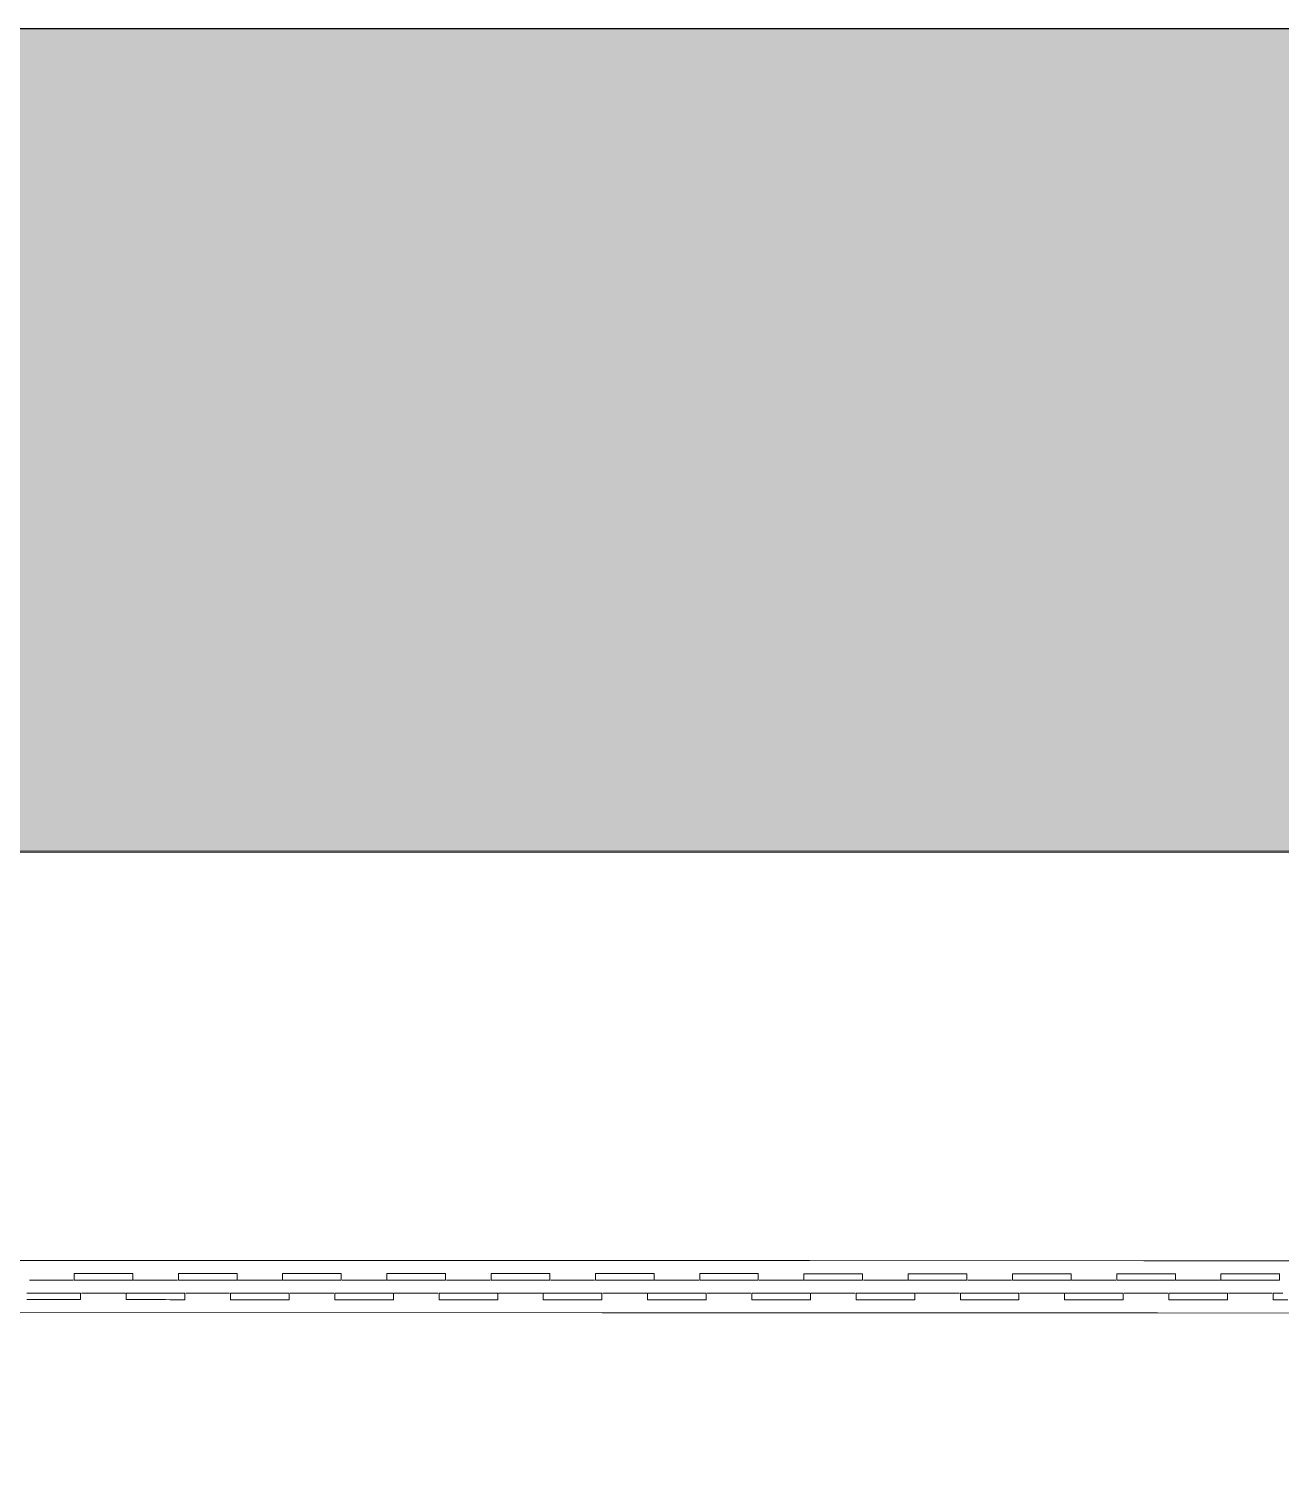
# Model space of a CAD drawing. Header units: millimetres. Extents: x -31757 to 121236, y -27283 to 63658.
# Drawn here: x 57464 to 60344, y 55469 to 58800 of the extents above; entities that cross this region are included whole.
import ezdxf

# ---------------------------------------------------------------- set-up
doc = ezdxf.new("R2010")
doc.units = ezdxf.units.MM
for name, color, linetype, lineweight in [('10_見えがかり', 7, 'Continuous', 13), ('30_敷地・外構', 8, 'Continuous', 9), ('90_図枠', 7, 'Continuous', 25)]:
    doc.layers.add(name, color=color, linetype=linetype, lineweight=lineweight)

msp = doc.modelspace()

# ---------------------------------------------------------------- hatches: boundary and pattern name
at = {"layer": '30_敷地・外構'}
for points in [[(76236.6, 56905.6), (43236.8, 56910.4), (13241.4, 12903.7), (13241.5, 12688.5), (8535.1, 3142.9), (7508, 600), (600, 600), (600, 6600.3), (3132, 6878.3), (4650.8, 9732.8), (7845.9, 15113.4), (9591.3, 17889.1), (15132, 25269.1), (23700.5, 36198.6), (24022, 37245.9), (24920.3, 38563.7), (24512, 38842), (24533, 38910.6), (22109.3, 41084.3), (34079.5, 57231.7), (31966.4, 58800), (76236.9, 58800)], [(13241.4, 12903.7), (13242.1, 906.9), (600, 907.7), (600, 58800), (83500, 58800), (83500, 902.5), (76239.5, 903), (76242.6, 56905.6), (43236.8, 56910.4)]]:
    msp.add_hatch(color=8, dxfattribs=at).paths.add_polyline_path(points)

# ---------------------------------------------------------------- linework, layer by layer
at = {"layer": '10_見えがかり'}
for points in [[(54642.6, 56279), (54642.6, 56357.4), (54642.6, 56514), (54642.7, 56670.7), (54642.7, 56749), (54642.7, 56827.4), (54642.7, 56905.7), (55412.3, 56905.6), (56182, 56905.5), (56951.6, 56905.4), (57721.2, 56905.3), (58490.9, 56905.1), (59260.5, 56905), (60030.2, 56904.9), (60799.8, 56904.8)], [(60799.7, 55964.8), (60030, 55964.9), (59260.4, 55965), (58490.8, 55965.1), (57721.1, 55965.3), (56951.5, 55965.4), (56181.8, 55965.5), (55412.2, 55965.6), (54642.6, 55965.7), (54642.6, 56200.7), (54642.6, 56279)], [(57567.8, 55927.8), (57567.8, 55929), (57567.8, 55932.8), (57567.8, 55934), (57567.8, 55935.3), (57579, 55935.3), (57601.5, 55935.3), (57612.8, 55935.3), (57624, 55935.3), (57635.3, 55935.3), (57657.8, 55935.3), (57669, 55935.3), (57680.3, 55935.3), (57691.5, 55935.3), (57702.8, 55935.3), (57702.8, 55934), (57702.8, 55931.5), (57702.8, 55929), (57702.8, 55927.8), (57702.8, 55926.5), (57702.8, 55925.3), (57702.8, 55924), (57702.8, 55922.8), (57702.8, 55920.3), (57691.5, 55920.3), (57680.3, 55920.3), (57669, 55920.3), (57657.8, 55920.3), (57646.5, 55920.3), (57635.3, 55920.3), (57624, 55920.3), (57612.8, 55920.3), (57601.5, 55920.3), (57590.3, 55920.3), (57579, 55920.3), (57567.8, 55920.3), (57567.8, 55921.5), (57567.8, 55922.8), (57567.8, 55924), (57567.8, 55925.3), (57567.8, 55926.5), (57567.8, 55927.8)], [(57807.8, 55930.2), (57807.8, 55931.5), (57807.8, 55932.7), (57807.8, 55934), (57807.8, 55935.2), (57819, 55935.2), (57830.3, 55935.2), (57841.5, 55935.2), (57852.8, 55935.2), (57864, 55935.2), (57897.8, 55935.2), (57909, 55935.2), (57920.3, 55935.2), (57931.5, 55935.2), (57942.8, 55935.2), (57942.8, 55934), (57942.8, 55932.7), (57942.8, 55929), (57942.8, 55926.5), (57942.8, 55924), (57942.8, 55922.7), (57942.8, 55921.5), (57942.8, 55920.2), (57931.5, 55920.2), (57920.3, 55920.2), (57909, 55920.2), (57897.8, 55920.2), (57886.5, 55920.2), (57875.3, 55920.2), (57864, 55920.2), (57852.8, 55920.2), (57841.5, 55920.2), (57830.3, 55920.2), (57819, 55920.2), (57807.8, 55920.2), (57807.8, 55921.5), (57807.8, 55922.7), (57807.8, 55924), (57807.8, 55925.2), (57807.8, 55930.2)], [(58047.8, 55929), (58047.8, 55930.2), (58047.8, 55931.5), (58047.8, 55932.7), (58047.8, 55935.2), (58070.3, 55935.2), (58092.8, 55935.2), (58115.3, 55935.2), (58126.5, 55935.2), (58149, 55935.2), (58171.5, 55935.2), (58182.8, 55935.2), (58182.8, 55933.9), (58182.8, 55932.7), (58182.8, 55930.2), (58182.8, 55928.9), (58182.8, 55925.2), (58182.8, 55923.9), (58182.8, 55921.4), (58182.8, 55920.2), (58160.3, 55920.2), (58137.8, 55920.2), (58126.5, 55920.2), (58115.3, 55920.2), (58104, 55920.2), (58092.8, 55920.2), (58081.5, 55920.2), (58070.3, 55920.2), (58059, 55920.2), (58047.8, 55920.2), (58047.8, 55924), (58047.8, 55925.2), (58047.8, 55929)], [(58287.8, 55920.2), (58287.8, 55922.7), (58287.8, 55935.2), (58299, 55935.2), (58321.5, 55935.2), (58332.8, 55935.2), (58355.3, 55935.2), (58377.8, 55935.2), (58400.3, 55935.2), (58422.8, 55935.2), (58422.8, 55932.7), (58422.8, 55931.4), (58422.8, 55928.9), (58422.8, 55927.7), (58422.8, 55923.9), (58422.8, 55922.7), (58422.8, 55921.4), (58422.8, 55920.2), (58411.5, 55920.2), (58400.3, 55920.2), (58377.8, 55920.2), (58355.3, 55920.2), (58344, 55920.2), (58332.8, 55920.2), (58321.5, 55920.2), (58310.3, 55920.2), (58299, 55920.2), (58287.8, 55920.2)], [(58527.8, 55920.1), (58527.8, 55922.6), (58527.8, 55923.9), (58527.8, 55926.4), (58527.8, 55928.9), (58527.8, 55931.4), (58527.8, 55932.6), (58527.8, 55933.9), (58527.8, 55935.1), (58539, 55935.1), (58550.3, 55935.1), (58561.5, 55935.1), (58572.8, 55935.1), (58584, 55935.1), (58595.3, 55935.1), (58617.8, 55935.1), (58629, 55935.1), (58651.5, 55935.1), (58662.8, 55935.1), (58662.8, 55933.9), (58662.8, 55932.6), (58662.8, 55931.4), (58662.8, 55930.1), (58662.8, 55928.9), (58662.8, 55926.4), (58662.8, 55925.1), (58662.8, 55922.6), (58662.8, 55920.1), (58651.5, 55920.1), (58640.3, 55920.1), (58629, 55920.1), (58617.8, 55920.1), (58595.3, 55920.1), (58572.8, 55920.1), (58561.5, 55920.1), (58550.3, 55920.1), (58539, 55920.1), (58527.8, 55920.1)], [(58767.8, 55920.1), (58767.8, 55922.6), (58767.8, 55923.9), (58767.8, 55926.4), (58767.8, 55930.1), (58767.8, 55931.4), (58767.8, 55932.6), (58767.8, 55933.9), (58767.8, 55935.1), (58779, 55935.1), (58801.5, 55935.1), (58812.8, 55935.1), (58824, 55935.1), (58835.3, 55935.1), (58846.5, 55935.1), (58869, 55935.1), (58880.3, 55935.1), (58891.5, 55935.1), (58902.8, 55935.1), (58902.8, 55933.8), (58902.8, 55932.6), (58902.8, 55931.3), (58902.8, 55928.8), (58902.8, 55927.6), (58902.8, 55926.3), (58902.8, 55923.8), (58902.8, 55922.6), (58902.8, 55921.3), (58902.8, 55920.1), (58891.5, 55920.1), (58869, 55920.1), (58846.5, 55920.1), (58835.3, 55920.1), (58824, 55920.1), (58812.8, 55920.1), (58801.5, 55920.1), (58790.3, 55920.1), (58767.8, 55920.1)], [(59007.8, 55920.1), (59007.8, 55922.6), (59007.8, 55923.8), (59007.8, 55925.1), (59007.8, 55926.3), (59007.8, 55928.8), (59007.8, 55930.1), (59007.8, 55931.3), (59007.8, 55932.6), (59007.8, 55933.8), (59007.8, 55935.1), (59019, 55935.1), (59030.3, 55935.1), (59041.5, 55935.1), (59052.8, 55935.1), (59064, 55935.1), (59086.5, 55935.1), (59097.8, 55935.1), (59109, 55935.1), (59120.3, 55935.1), (59131.5, 55935.1), (59142.8, 55935.1), (59142.8, 55932.6), (59142.8, 55928.8), (59142.8, 55926.3), (59142.8, 55925.1), (59142.8, 55923.8), (59142.8, 55922.6), (59142.8, 55920.1), (59131.5, 55920.1), (59097.8, 55920.1), (59086.5, 55920.1), (59075.3, 55920.1), (59064, 55920.1), (59052.8, 55920.1), (59019, 55920.1), (59007.8, 55920.1)], [(59247.8, 55928.8), (59247.8, 55930), (59247.8, 55931.3), (59247.8, 55932.5), (59247.8, 55933.8), (59247.8, 55935), (59259, 55935), (59270.3, 55935), (59281.5, 55935), (59292.8, 55935), (59304, 55935), (59326.5, 55935), (59337.8, 55935), (59349, 55935), (59371.5, 55935), (59382.8, 55935), (59382.8, 55932.5), (59382.8, 55931.3), (59382.8, 55928.8), (59382.8, 55927.5), (59382.8, 55923.8), (59382.8, 55922.5), (59382.8, 55920), (59371.5, 55920), (59360.3, 55920), (59349, 55920), (59337.8, 55920), (59315.3, 55920), (59304, 55920), (59292.8, 55920), (59281.5, 55920), (59259, 55920), (59247.8, 55920), (59247.8, 55921.3), (59247.8, 55922.5), (59247.8, 55923.8), (59247.8, 55928.8)], [(59487.8, 55927.5), (59487.8, 55930), (59487.8, 55931.3), (59487.8, 55932.5), (59487.8, 55933.8), (59487.8, 55935), (59499, 55935), (59521.5, 55935), (59532.8, 55935), (59555.3, 55935), (59577.8, 55935), (59589, 55935), (59600.3, 55935), (59611.5, 55935), (59622.8, 55935), (59622.8, 55931.2), (59622.8, 55930), (59622.8, 55925), (59622.8, 55923.7), (59622.8, 55922.5), (59622.8, 55921.2), (59622.8, 55920), (59611.5, 55920), (59600.3, 55920), (59577.8, 55920), (59566.5, 55920), (59555.3, 55920), (59544, 55920), (59532.8, 55920), (59521.5, 55920), (59510.3, 55920), (59499, 55920), (59487.8, 55920), (59487.8, 55921.3), (59487.8, 55922.5), (59487.8, 55923.8), (59487.8, 55927.5)], [(59727.8, 55927.5), (59727.8, 55930), (59727.8, 55931.2), (59727.8, 55932.5), (59727.8, 55933.7), (59727.8, 55935), (59739, 55935), (59750.3, 55935), (59761.5, 55935), (59772.8, 55935), (59784, 55935), (59795.3, 55935), (59806.5, 55935), (59817.8, 55935), (59829, 55935), (59840.3, 55935), (59851.5, 55935), (59862.8, 55934.9), (59862.8, 55933.7), (59862.8, 55932.4), (59862.8, 55931.2), (59862.8, 55929.9), (59862.8, 55928.7), (59862.8, 55926.2), (59862.8, 55924.9), (59862.8, 55922.4), (59862.8, 55921.2), (59862.8, 55919.9), (59851.5, 55920), (59840.3, 55920), (59829, 55920), (59817.8, 55920), (59806.5, 55920), (59795.3, 55920), (59784, 55920), (59772.8, 55920), (59761.5, 55920), (59750.3, 55920), (59739, 55920), (59727.8, 55920), (59727.8, 55921.2), (59727.8, 55922.5), (59727.8, 55923.7), (59727.8, 55925), (59727.8, 55926.2), (59727.8, 55927.5)], [(59967.8, 55928.7), (59967.8, 55929.9), (59967.8, 55931.2), (59967.8, 55932.4), (59967.8, 55934.9), (59990.3, 55934.9), (60001.5, 55934.9), (60035.3, 55934.9), (60046.5, 55934.9), (60069, 55934.9), (60080.3, 55934.9), (60102.8, 55934.9), (60102.8, 55931.2), (60102.8, 55929.9), (60102.8, 55924.9), (60102.8, 55923.7), (60102.8, 55919.9), (60091.5, 55919.9), (60080.3, 55919.9), (60057.8, 55919.9), (60046.5, 55919.9), (60024, 55919.9), (60012.8, 55919.9), (60001.5, 55919.9), (59990.3, 55919.9), (59979, 55919.9), (59967.8, 55919.9), (59967.8, 55922.4), (59967.8, 55923.7), (59967.8, 55924.9), (59967.8, 55926.2), (59967.8, 55928.7)], [(60207.8, 55919.9), (60207.8, 55922.4), (60207.8, 55924.9), (60207.8, 55926.1), (60207.8, 55929.9), (60207.8, 55931.1), (60207.8, 55932.4), (60207.8, 55933.6), (60207.8, 55934.9), (60219, 55934.9), (60241.5, 55934.9), (60264, 55934.9), (60275.3, 55934.9), (60286.5, 55934.9), (60297.8, 55934.9), (60309, 55934.9), (60320.3, 55934.9), (60342.8, 55934.9), (60342.8, 55931.1), (60342.8, 55928.6), (60342.8, 55926.1), (60342.8, 55924.9), (60342.8, 55923.6), (60342.8, 55919.9), (60331.5, 55919.9), (60320.3, 55919.9), (60309, 55919.9), (60297.8, 55919.9), (60286.5, 55919.9), (60275.3, 55919.9), (60264, 55919.9), (60252.8, 55919.9), (60241.5, 55919.9), (60230.3, 55919.9), (60219, 55919.9), (60207.8, 55919.9)], [(57459, 55890.3), (57470.3, 55890.3), (57481.5, 55890.3), (57492.8, 55890.3), (57526.5, 55890.3), (57537.8, 55890.3), (57549, 55890.3), (57560.3, 55890.3), (57571.5, 55890.3), (57582.8, 55890.3), (57582.8, 55889), (57582.8, 55887.8), (57582.8, 55886.5), (57582.8, 55885.3), (57582.8, 55884), (57582.8, 55880.3), (57582.8, 55879), (57582.8, 55876.5), (57582.8, 55875.3), (57571.5, 55875.3), (57549, 55875.3), (57537.8, 55875.3), (57526.5, 55875.3), (57515.3, 55875.3), (57504, 55875.3), (57492.8, 55875.3), (57470.3, 55875.3), (57459, 55875.3)], [(57464.8, 55920.3), (57565.8, 55920.3)], [(57685.8, 55890.3), (57584.8, 55890.3)], [(57704.8, 55920.3), (57757.7, 55920.3), (57805.8, 55920.2)], [(57944.8, 55920.2), (58045.8, 55920.2)], [(58184.8, 55920.2), (58285.8, 55920.2)], [(58424.8, 55920.2), (58525.8, 55920.1)], [(58664.8, 55920.1), (58765.8, 55920.1)], [(58904.8, 55920.1), (59005.8, 55920.1)], [(59144.8, 55920.1), (59245.8, 55920)], [(59384.8, 55920), (59485.8, 55920)], [(59624.8, 55920), (59725.8, 55920)], [(59864.8, 55919.9), (59965.8, 55919.9)], [(60104.8, 55919.9), (60205.8, 55919.9)], [(57687.8, 55882.8), (57687.8, 55884), (57687.8, 55887.8), (57687.8, 55889), (57687.8, 55890.3), (57699, 55890.3), (57710.3, 55890.3), (57721.5, 55890.3), (57732.8, 55890.3), (57744, 55890.3), (57766.5, 55890.3), (57777.8, 55890.3), (57789, 55890.2), (57811.5, 55890.2), (57822.8, 55890.2), (57822.8, 55887.7), (57822.8, 55886.5), (57822.8, 55882.7), (57822.8, 55881.5), (57822.8, 55879), (57822.8, 55877.7), (57822.8, 55875.2), (57811.5, 55875.2), (57800.3, 55875.2), (57789, 55875.2), (57777.8, 55875.3), (57766.5, 55875.3), (57755.3, 55875.3), (57744, 55875.3), (57732.8, 55875.3), (57721.5, 55875.3), (57710.3, 55875.3), (57699, 55875.3), (57687.8, 55875.3), (57687.8, 55876.5), (57687.8, 55877.8), (57687.8, 55879), (57687.8, 55880.3), (57687.8, 55881.5), (57687.8, 55882.8)], [(57925.8, 55890.2), (57824.8, 55890.2)], [(57927.8, 55884), (57927.8, 55885.2), (57927.8, 55886.5), (57927.8, 55887.7), (57927.8, 55890.2), (57939, 55890.2), (57950.3, 55890.2), (57961.5, 55890.2), (57972.8, 55890.2), (57995.3, 55890.2), (58006.5, 55890.2), (58017.8, 55890.2), (58029, 55890.2), (58040.3, 55890.2), (58051.5, 55890.2), (58062.8, 55890.2), (58062.8, 55889), (58062.8, 55887.7), (58062.8, 55877.7), (58062.8, 55876.5), (58062.8, 55875.2), (58040.3, 55875.2), (58029, 55875.2), (58017.8, 55875.2), (58006.5, 55875.2), (57995.3, 55875.2), (57984, 55875.2), (57972.8, 55875.2), (57961.5, 55875.2), (57950.3, 55875.2), (57939, 55875.2), (57927.8, 55875.2), (57927.8, 55876.5), (57927.8, 55877.7), (57927.8, 55884)], [(58165.8, 55890.2), (58064.8, 55890.2)], [(58167.8, 55883.9), (58167.8, 55885.2), (58167.8, 55886.4), (58167.8, 55890.2), (58179, 55890.2), (58190.3, 55890.2), (58201.5, 55890.2), (58212.8, 55890.2), (58224, 55890.2), (58235.3, 55890.2), (58246.5, 55890.2), (58257.8, 55890.2), (58269, 55890.2), (58280.3, 55890.2), (58291.5, 55890.2), (58302.8, 55890.2), (58302.8, 55888.9), (58302.8, 55887.7), (58302.8, 55886.4), (58302.8, 55885.2), (58302.8, 55883.9), (58302.8, 55880.2), (58302.8, 55878.9), (58302.8, 55877.7), (58302.8, 55876.4), (58302.8, 55875.2), (58291.5, 55875.2), (58269, 55875.2), (58257.8, 55875.2), (58235.3, 55875.2), (58224, 55875.2), (58212.8, 55875.2), (58201.5, 55875.2), (58190.3, 55875.2), (58179, 55875.2), (58167.8, 55875.2), (58167.8, 55878.9), (58167.8, 55880.2), (58167.8, 55883.9)], [(58405.8, 55890.2), (58304.8, 55890.2)], [(58407.8, 55875.2), (58407.8, 55877.7), (58407.8, 55878.9), (58407.8, 55880.2), (58407.8, 55881.4), (58407.8, 55883.9), (58407.8, 55886.4), (58407.8, 55887.7), (58407.8, 55888.9), (58407.8, 55890.2), (58419, 55890.2), (58441.5, 55890.2), (58452.8, 55890.2), (58475.3, 55890.1), (58497.8, 55890.1), (58520.3, 55890.1), (58542.8, 55890.1), (58542.8, 55888.9), (58542.8, 55887.6), (58542.8, 55886.4), (58542.8, 55881.4), (58542.8, 55880.1), (58542.8, 55878.9), (58542.8, 55877.6), (58542.8, 55876.4), (58542.8, 55875.1), (58520.3, 55875.1), (58509, 55875.1), (58497.8, 55875.1), (58486.5, 55875.1), (58475.3, 55875.1), (58452.8, 55875.2), (58441.5, 55875.2), (58430.3, 55875.2), (58419, 55875.2), (58407.8, 55875.2)], [(58645.8, 55890.1), (58544.8, 55890.1)], [(58647.8, 55883.9), (58647.8, 55885.1), (58647.8, 55887.6), (58647.8, 55888.9), (58647.8, 55890.1), (58659, 55890.1), (58670.3, 55890.1), (58704, 55890.1), (58726.5, 55890.1), (58737.8, 55890.1), (58760.3, 55890.1), (58782.8, 55890.1), (58782.8, 55888.9), (58782.8, 55887.6), (58782.8, 55886.4), (58782.8, 55885.1), (58782.8, 55883.9), (58782.8, 55882.6), (58782.8, 55880.1), (58782.8, 55878.9), (58782.8, 55877.6), (58782.8, 55876.4), (58782.8, 55875.1), (58771.5, 55875.1), (58760.3, 55875.1), (58737.8, 55875.1), (58715.3, 55875.1), (58704, 55875.1), (58692.8, 55875.1), (58681.5, 55875.1), (58670.3, 55875.1), (58659, 55875.1), (58647.8, 55875.1), (58647.8, 55877.6), (58647.8, 55878.9), (58647.8, 55880.1), (58647.8, 55883.9)], [(58885.8, 55890.1), (58784.8, 55890.1)], [(58887.8, 55882.6), (58887.8, 55887.6), (58887.8, 55888.8), (58887.8, 55890.1), (58899, 55890.1), (58910.3, 55890.1), (58921.5, 55890.1), (58932.8, 55890.1), (58944, 55890.1), (58955.3, 55890.1), (58977.8, 55890.1), (58989, 55890.1), (59000.3, 55890.1), (59011.5, 55890.1), (59022.8, 55890.1), (59022.8, 55888.8), (59022.8, 55887.6), (59022.8, 55886.3), (59022.8, 55885.1), (59022.8, 55883.8), (59022.8, 55880.1), (59022.8, 55878.8), (59022.8, 55877.6), (59022.8, 55875.1), (59011.5, 55875.1), (59000.3, 55875.1), (58989, 55875.1), (58966.5, 55875.1), (58955.3, 55875.1), (58944, 55875.1), (58932.8, 55875.1), (58921.5, 55875.1), (58899, 55875.1), (58887.8, 55875.1), (58887.8, 55876.3), (58887.8, 55880.1), (58887.8, 55882.6)], [(59125.8, 55890.1), (59024.8, 55890.1)], [(59127.8, 55875.1), (59127.8, 55877.6), (59127.8, 55878.8), (59127.8, 55880.1), (59127.8, 55885.1), (59127.8, 55886.3), (59127.8, 55887.6), (59127.8, 55888.8), (59127.8, 55890.1), (59139, 55890.1), (59150.3, 55890.1), (59161.5, 55890.1), (59172.8, 55890), (59184, 55890), (59217.8, 55890), (59229, 55890), (59240.3, 55890), (59251.5, 55890), (59262.8, 55890), (59262.8, 55887.5), (59262.8, 55883.8), (59262.8, 55880), (59262.8, 55878.8), (59262.8, 55877.5), (59262.8, 55876.3), (59262.8, 55875), (59251.5, 55875), (59240.3, 55875), (59217.8, 55875), (59195.3, 55875), (59184, 55875), (59172.8, 55875), (59161.5, 55875.1), (59150.3, 55875.1), (59139, 55875.1), (59127.8, 55875.1)], [(59365.8, 55890), (59315.3, 55890), (59264.8, 55890)], [(59367.8, 55875), (59367.8, 55877.5), (59367.8, 55878.8), (59367.8, 55885), (59367.8, 55886.3), (59367.8, 55887.5), (59367.8, 55890), (59379, 55890), (59390.3, 55890), (59401.5, 55890), (59412.8, 55890), (59424, 55890), (59435.3, 55890), (59457.8, 55890), (59491.5, 55890), (59502.8, 55890), (59502.8, 55888.8), (59502.8, 55887.5), (59502.8, 55883.8), (59502.8, 55880), (59502.8, 55878.8), (59502.8, 55877.5), (59502.8, 55876.3), (59502.8, 55875), (59491.5, 55875), (59457.8, 55875), (59446.5, 55875), (59435.3, 55875), (59424, 55875), (59412.8, 55875), (59379, 55875), (59367.8, 55875)], [(59605.8, 55890), (59504.8, 55890)], [(59607.8, 55883.7), (59607.8, 55885), (59607.8, 55886.2), (59607.8, 55890), (59641.5, 55890), (59652.8, 55890), (59675.3, 55890), (59686.5, 55890), (59709, 55890), (59720.3, 55890), (59731.5, 55890), (59742.8, 55890), (59742.8, 55886.2), (59742.8, 55885), (59742.8, 55883.7), (59742.8, 55881.2), (59742.8, 55880), (59742.8, 55878.7), (59742.8, 55875), (59731.5, 55875), (59709, 55875), (59697.8, 55875), (59675.3, 55875), (59652.8, 55875), (59641.5, 55875), (59630.3, 55875), (59619, 55875), (59607.8, 55875), (59607.8, 55876.2), (59607.8, 55878.7), (59607.8, 55880), (59607.8, 55881.2), (59607.8, 55883.7)], [(59845.8, 55890), (59744.8, 55890)], [(59847.8, 55882.5), (59847.8, 55883.7), (59847.8, 55886.2), (59847.8, 55887.5), (59847.8, 55888.7), (59847.8, 55890), (59859, 55889.9), (59870.3, 55889.9), (59881.5, 55889.9), (59892.8, 55889.9), (59904, 55889.9), (59926.5, 55889.9), (59937.8, 55889.9), (59949, 55889.9), (59960.3, 55889.9), (59971.5, 55889.9), (59982.8, 55889.9), (59982.8, 55888.7), (59982.8, 55887.4), (59982.8, 55884.9), (59982.8, 55883.7), (59982.8, 55881.2), (59982.8, 55879.9), (59982.8, 55877.4), (59982.8, 55876.2), (59982.8, 55874.9), (59971.5, 55874.9), (59960.3, 55874.9), (59949, 55874.9), (59937.8, 55874.9), (59915.3, 55874.9), (59892.8, 55874.9), (59881.5, 55874.9), (59870.3, 55874.9), (59859, 55874.9), (59847.8, 55875), (59847.8, 55877.5), (59847.8, 55878.7), (59847.8, 55881.2), (59847.8, 55882.5)], [(60085.8, 55889.9), (59984.8, 55889.9)], [(60087.8, 55882.4), (60087.8, 55883.7), (60087.8, 55886.2), (60087.8, 55887.4), (60087.8, 55888.7), (60087.8, 55889.9), (60099, 55889.9), (60121.5, 55889.9), (60132.8, 55889.9), (60144, 55889.9), (60166.5, 55889.9), (60177.8, 55889.9), (60189, 55889.9), (60200.3, 55889.9), (60211.5, 55889.9), (60222.8, 55889.9), (60222.8, 55887.4), (60222.8, 55886.1), (60222.8, 55884.9), (60222.8, 55883.6), (60222.8, 55882.4), (60222.8, 55877.4), (60222.8, 55876.1), (60222.8, 55874.9), (60200.3, 55874.9), (60177.8, 55874.9), (60166.5, 55874.9), (60155.3, 55874.9), (60144, 55874.9), (60132.8, 55874.9), (60121.5, 55874.9), (60110.3, 55874.9), (60099, 55874.9), (60087.8, 55874.9), (60087.8, 55876.2), (60087.8, 55877.4), (60087.8, 55878.7), (60087.8, 55879.9), (60087.8, 55881.2), (60087.8, 55882.4)], [(60325.8, 55889.9), (60224.8, 55889.9)], [(60327.8, 55874.9), (60327.8, 55877.4), (60327.8, 55878.6), (60327.8, 55879.9), (60327.8, 55883.6), (60327.8, 55886.1), (60327.8, 55887.4), (60327.8, 55888.6), (60327.8, 55889.9), (60350.3, 55889.9)], [(60361.5, 55874.9), (60339, 55874.9), (60327.8, 55874.9)], [(55336.9, 55838.6), (56227.6, 55845.5), (58783.6, 55845.1), (60061.6, 55844.9), (62617.6, 55844.5), (63895.6, 55844.4), (64078.2, 55711), (64078.1, 54933.3), (64078.1, 54777.7), (63712.7, 54434.5)]]:
    msp.add_lwpolyline(points, dxfattribs=at)
at = {"layer": '30_敷地・外構'}
for points in [[(76236.6, 56905.6), (43236.8, 56910.4), (13241.4, 12903.7), (13241.5, 12688.5), (8535.1, 3142.9), (7508, 600), (600, 600), (600, 6600.3), (3132, 6878.3), (4650.8, 9732.8), (7845.9, 15113.4), (9591.3, 17889.1), (15132, 25269.1), (23700.5, 36198.6), (24022, 37245.9), (24920.3, 38563.7), (24512, 38842), (24533, 38910.6), (22109.3, 41084.3), (34079.5, 57231.7), (31966.4, 58800), (76236.9, 58800), (76236.6, 56905.6)], [(13241.4, 12903.7), (13242.1, 906.9), (600, 907.7), (600, 58800), (83500, 58800), (83500, 902.5), (76239.5, 903), (76242.6, 56905.6), (43236.8, 56910.4), (13241.4, 12903.7)], [(76239.6, 56902.6), (76236.5, 900), (13245.1, 903.9), (13244.4, 12902.8), (43238.4, 56907.4), (76239.6, 56902.6)]]:
    msp.add_lwpolyline(points, dxfattribs=at)
at = {"layer": '90_図枠'}
msp.add_lwpolyline([(600, 600), (83500, 600), (83500, 58800), (600, 58800)], close=True, dxfattribs=at)

doc.saveas('drawing.dxf')
